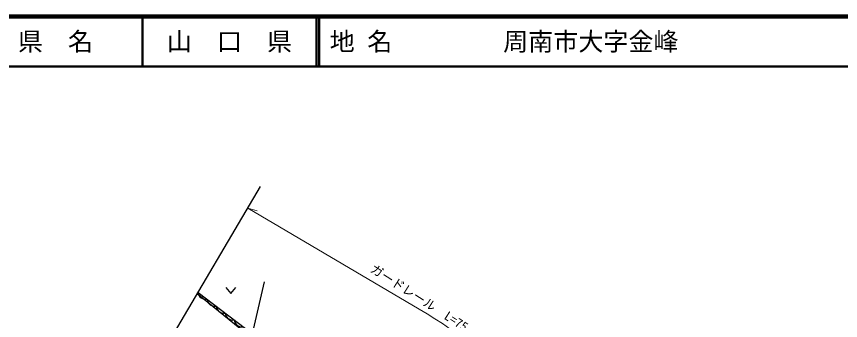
# Model space of a CAD drawing. Units: millimetres, scale not verified. Extents: x 40000 to 680000, y 20000 to 380000.
# Drawn here: x 307852 to 472371, y 319227 to 380000 of the extents above; entities that cross this region are included whole.
import ezdxf
from ezdxf.enums import TextEntityAlignment as Align

# ---------------------------------------------------------------- set-up
doc = ezdxf.new("R2010")
doc.units = ezdxf.units.MM
doc.header["$LTSCALE"] = 1000
for name, color, linetype, lineweight in [('M-BGD', 7, 'Continuous', 25), ('M-BMK-OTRS', 5, 'Continuous', 25), ('M-STR-HTXT', 7, 'Continuous', 13), ('M-TTL', 2, 'Continuous', 140), ('M-TTL-LINE', 7, 'Continuous', 50)]:
    doc.layers.add(name, color=color, linetype=linetype, lineweight=lineweight)
doc.layers.add('M-TTL-TXT', color=7, linetype='Continuous')
doc.styles.add('ＭＳ ゴシック', font='')
doc.styles.get('ＭＳ ゴシック').set_extended_font_data('MS Gothic')

msp = doc.modelspace()

# ---------------------------------------------------------------- linework, layer by layer
at = {"layer": 'M-BGD'}
for p, q in [((349630, 325845), (350630, 324645)), ((350630, 324645), (351630, 325845)), ((354972, 316602), (357364, 326982))]:
    msp.add_line(p, q, dxfattribs=at)
for points in [[(343954, 324607), (354596, 315972), (361189, 312669), (368129, 309378), (375283, 305765), (383331, 301115), (387230, 298647), (389448, 296572), (394814, 291743), (402504, 284267), (410134, 276847)], [(344098, 324850), (354972, 316602), (361666, 313584), (368534, 310203), (375777, 306716), (383772, 301994), (387582, 299311), (389783, 297509), (395443, 292466), (403205, 285043), (407943, 280263), (409414, 278727), (410134, 276847)]]:
    msp.add_lwpolyline(points, dxfattribs=at)
for centre in [(345635, 324995), (347447, 323620), (349259, 322245), (351072, 320870), (352884, 319496)]:
    msp.add_arc(centre, 1544, 185.35837, 280.27967, dxfattribs=at)
at = {"layer": 'M-BMK-OTRS'}
msp.add_line((320997, 285694), (356566, 345984), dxfattribs=at)
at = {"layer": 'M-STR-HTXT'}
for q in [(388270, 321475), (355916, 341143)]:
    msp.add_line((354025, 341678), q, dxfattribs=at)
msp.add_arc((329328, 221566), 116000, 45.14691, 59.46145, dxfattribs=at)
at = {"layer": 'M-TTL'}
msp.add_line((680000, 380000), (40000, 380000), dxfattribs=at)
msp.add_line((680000, 380000), (40000, 380000), dxfattribs=at)
at = {"layer": 'M-TTL-LINE'}
for p, q in [((333000, 380000), (333000, 370000)), ((333000, 380000), (333000, 370000)), ((367750, 380000), (367750, 370000)), ((367750, 380000), (367750, 370000)), ((368250, 380000), (368250, 370000)), ((368250, 380000), (368250, 370000)), ((40000, 370000), (680000, 370000)), ((40000, 370000), (680000, 370000))]:
    msp.add_line(p, q, dxfattribs=at)

# ---------------------------------------------------------------- texts
at = {"layer": 'M-STR-HTXT', "style": 'ＭＳ ゴシック'}
msp.add_text('ガードレール\u3000L=75.0', height=1833, rotation=327.388, dxfattribs=at).set_placement((388539, 321896), align=Align.BOTTOM_CENTER)
at = {"layer": 'M-TTL-TXT', "style": 'ＭＳ ゴシック'}
for s, p in [('県\u3000名', (315625, 375000)), ('県\u3000名', (315625, 375000)), ('山\u3000口\u3000県', (350375, 375000)), ('山\u3000口\u3000県', (350375, 375000))]:
    msp.add_text(s, height=3666, dxfattribs=at).set_placement(p, align=Align.MIDDLE_CENTER)
for s, p in [('地 名', (370380, 375000)), ('地 名', (370380, 375000)), ('周南市大字金峰', (405024, 375000))]:
    msp.add_text(s, height=3666, dxfattribs=at).set_placement(p, align=Align.MIDDLE_LEFT)

doc.saveas('drawing.dxf')
